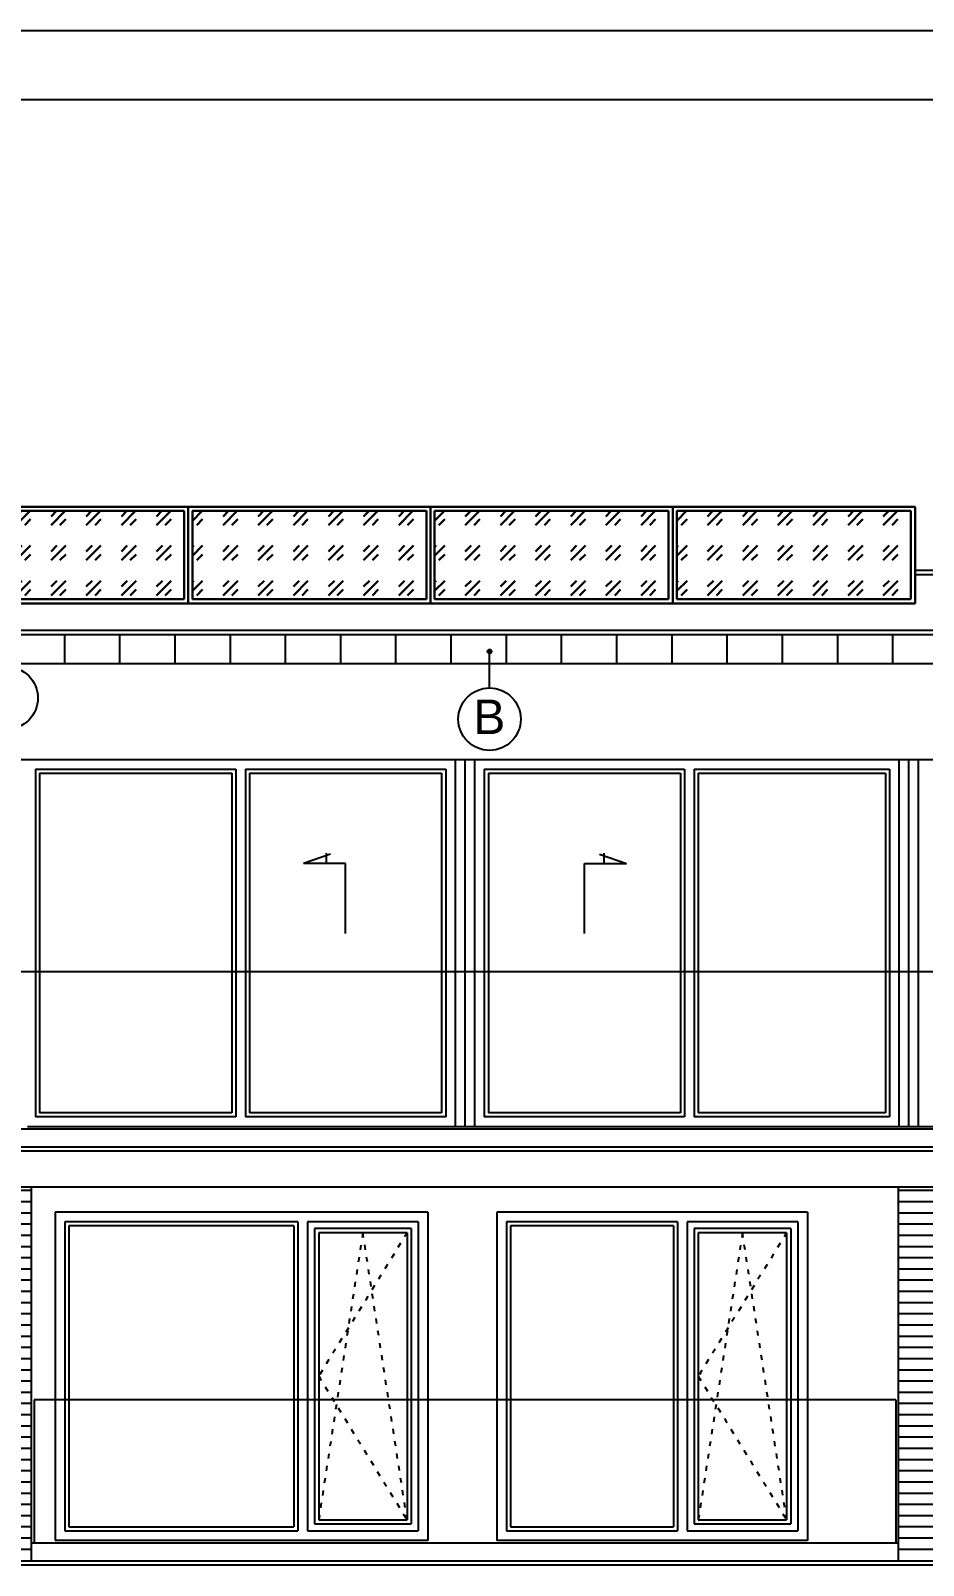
# Model space of a CAD drawing. Extents: x 3792242 to 5145247, y -1546315 to -1031918.
# Drawn here: x 4296081 to 4302548, y -1500186 to -1489065 of the extents above; entities that cross this region are included whole.
import ezdxf

# ---------------------------------------------------------------- set-up
doc = ezdxf.new("R2010")
doc.units = 0
doc.header["$MEASUREMENT"] = 0
doc.linetypes.add('ACAD_ISO03W100', pattern=[30, 12, -18])
for name, color, linetype in [('DVERE', 45, 'CONTINUOUS'), ('OKNÁ', 143, 'CONTINUOUS'), ('TENKÁ', 7, 'CONTINUOUS'), ('ZARIADENIE1', 145, 'CONTINUOUS'), ('ZZ-elektro', 221, 'CONTINUOUS')]:
    doc.layers.add(name, color=color, linetype=linetype)
doc.styles.add('ARIAL', font='arial.ttf')

msp = doc.modelspace()

# ---------------------------------------------------------------- hatches: boundary and pattern name
at = {"layer": 'DVERE'}
h = msp.add_hatch(dxfattribs=at)
h.set_pattern_fill('ANSI31', color=256, scale=650, angle=135)
h.set_pattern_definition([(180, (-725461.286, 35638.13), (-1e-14, -81.25), [])])
h.paths.add_polyline_path([(4295727.714, -1500100.371), (4296087.714, -1500100.371), (4296087.714, -1497445.641), (4295727.714, -1497445.641)])
h = msp.add_hatch(dxfattribs=at)
h.set_pattern_fill('ANSI31', color=256, scale=650, angle=135)
h.set_pattern_definition([(180, (-718821.286, 35638.13), (-1e-14, -81.25), [])])
h.paths.add_polyline_path([(4302367.714, -1500100.371), (4302727.714, -1500100.371), (4302727.714, -1497445.641), (4302367.714, -1497445.641)])
at = {"layer": 'TENKÁ', "ltscale": 0.25}
h = msp.add_hatch(color=256, dxfattribs=at)
h.dxf.hatch_style = 1
h.paths.add_polyline_path([(4299420.386, -1493563.937, 1), (4299390.386, -1493563.937, 1)])
at = {"layer": 'ZZ-elektro', "lineweight": 30, "ltscale": 10}
h = msp.add_hatch(dxfattribs=at)
h.set_pattern_fill('GOST_GLASS', color=253, scale=30)
h.set_pattern_definition([(45, (76413.71, -4245.37), (254.558441, -3e-14), [150, -210]), (45, (76477.35, -4245.37), (254.558441, -3e-14), [60, -300]), (45, (76413.71, -4181.73), (254.558441, -3e-14), [60, -300])])
h.paths.add_polyline_path([(4295497.774, -1492545.641), (4295497.774, -1493185.641), (4297192.774, -1493185.641), (4297192.774, -1492545.641)])
h = msp.add_hatch(dxfattribs=at)
h.set_pattern_fill('GOST_GLASS', color=253, scale=30)
h.set_pattern_definition([(45, (78168.71, -4245.37), (254.558441, -3e-14), [150, -210]), (45, (78232.35, -4245.37), (254.558441, -3e-14), [60, -300]), (45, (78168.71, -4181.73), (254.558441, -3e-14), [60, -300])])
h.paths.add_polyline_path([(4297252.774, -1492545.641), (4297252.774, -1493185.641), (4298947.774, -1493185.641), (4298947.774, -1492545.641)])
h = msp.add_hatch(dxfattribs=at)
h.set_pattern_fill('GOST_GLASS', color=253, scale=30)
h.set_pattern_definition([(45, (79923.71, -4245.37), (254.558441, -3e-14), [150, -210]), (45, (79987.35, -4245.37), (254.558441, -3e-14), [60, -300]), (45, (79923.71, -4181.73), (254.558441, -3e-14), [60, -300])])
h.paths.add_polyline_path([(4299007.774, -1492545.641), (4299007.774, -1493185.641), (4300702.774, -1493185.641), (4300702.774, -1492545.641)])
h = msp.add_hatch(dxfattribs=at)
h.set_pattern_fill('GOST_GLASS', color=253, scale=30)
h.set_pattern_definition([(45, (81678.71, -4245.37), (254.558441, -3e-14), [150, -210]), (45, (81742.35, -4245.37), (254.558441, -3e-14), [60, -300]), (45, (81678.71, -4181.73), (254.558441, -3e-14), [60, -300])])
h.paths.add_polyline_path([(4300762.774, -1492545.641), (4300762.774, -1493185.641), (4302457.774, -1493185.641), (4302457.774, -1492545.641)])

# ---------------------------------------------------------------- linework, layer by layer
at = {"layer": 'DVERE'}
for p, q in [((4296087.714, -1500155.641), (4296087.714, -1497445.641)), ((4302367.714, -1500155.641), (4302367.714, -1497445.641))]:
    msp.add_line(p, q, dxfattribs=at)
at = {"layer": 'OKNÁ'}
for p, q in [((4296145.214, -1494445.641), (4296145.214, -1496905.641)), ((4296145.214, -1494445.641), (4297537.714, -1494445.641)), ((4297537.714, -1494445.641), (4297537.714, -1496905.641)), ((4297667.714, -1494445.641), (4297667.714, -1496905.641)), ((4297667.714, -1494445.641), (4299057.714, -1494445.641)), ((4299057.714, -1494445.641), (4299057.714, -1496905.641)), ((4299397.714, -1494445.641), (4299397.714, -1496905.641)), ((4299397.714, -1494445.641), (4300787.714, -1494445.641)), ((4300787.714, -1494445.641), (4300787.714, -1496905.641)), ((4300917.714, -1494445.641), (4302272.714, -1494445.641)), ((4300917.714, -1494445.641), (4300917.714, -1496905.641)), ((4302272.714, -1494445.641), (4302272.714, -1496905.641)), ((4297537.714, -1496905.641), (4296145.214, -1496905.641)), ((4299057.714, -1496905.641), (4297667.714, -1496905.641)), ((4300787.714, -1496905.641), (4299397.714, -1496905.641)), ((4302272.714, -1496905.641), (4300917.714, -1496905.641)), ((4297987.714, -1497725.641), (4296357.714, -1497725.641)), ((4296357.714, -1497725.641), (4296357.714, -1499905.641)), ((4297987.714, -1497725.641), (4297987.714, -1499905.641)), ((4298807.714, -1497775.641), (4298167.714, -1497775.641)), ((4298167.714, -1497775.641), (4298167.714, -1499855.641)), ((4298807.714, -1497775.641), (4298807.714, -1499855.641)), ((4300737.714, -1497725.641), (4299557.714, -1497725.641)), ((4299557.714, -1497725.641), (4299557.714, -1499905.641)), ((4300737.714, -1497725.641), (4300737.714, -1499905.641)), ((4301557.714, -1497775.641), (4300917.714, -1497775.641)), ((4300917.714, -1497775.641), (4300917.714, -1499855.641)), ((4301557.714, -1497775.641), (4301557.714, -1499855.641)), ((4296357.714, -1499905.641), (4297987.714, -1499905.641)), ((4298167.714, -1499855.641), (4298807.714, -1499855.641)), ((4299557.714, -1499905.641), (4300737.714, -1499905.641)), ((4300917.714, -1499855.641), (4301557.714, -1499855.641))]:
    msp.add_line(p, q, dxfattribs=at)
at = {"layer": 'OKNÁ', "ltscale": 0.25}
for p, q in [((4298254.214, -1495033.47), (4298058.714, -1495100.47)), ((4298221.214, -1495023.97), (4298221.214, -1495100.47)), ((4300201.214, -1495033.47), (4300396.714, -1495100.47)), ((4300234.214, -1495023.97), (4300234.214, -1495100.47)), ((4298362.714, -1495100.47), (4298058.714, -1495100.47)), ((4298362.714, -1495606.47), (4298362.714, -1495100.47)), ((4300092.714, -1495606.47), (4300092.714, -1495100.47)), ((4300092.714, -1495100.47), (4300396.714, -1495100.47))]:
    msp.add_line(p, q, dxfattribs=at)
at = {"layer": 'OKNÁ', "linetype": 'ACAD_ISO03W100', "ltscale": 3}
for p, q in [((4298807.714, -1497775.641), (4298167.714, -1498815.641)), ((4298487.714, -1497775.641), (4298167.714, -1499855.641)), ((4298807.714, -1499855.641), (4298487.714, -1497775.641)), ((4301557.714, -1497775.641), (4300917.714, -1498815.641)), ((4301237.714, -1497775.641), (4300917.714, -1499855.641)), ((4301557.714, -1499855.641), (4301237.714, -1497775.641)), ((4298167.714, -1498815.641), (4298807.714, -1499855.641)), ((4300917.714, -1498815.641), (4301557.714, -1499855.641))]:
    msp.add_line(p, q, dxfattribs=at)
at = {"layer": 'TENKÁ', "color": 7}
for p, q in [((4352207.657, -1489065.189), (4256090.843, -1489065.189)), ((4351707.657, -1489565.189), (4256590.843, -1489565.189))]:
    msp.add_line(p, q, dxfattribs=at)
at = {"layer": 'TENKÁ'}
for p, q in [((4302487.774, -1492975.641), (4303237.946, -1492975.641)), ((4302487.774, -1493005.641), (4303237.971, -1493005.641)), ((4263477.714, -1494345.641), (4308877.714, -1494345.641)), ((4296115.214, -1494415.641), (4296115.214, -1496935.641)), ((4296115.214, -1494415.641), (4297567.714, -1494415.641)), ((4297567.714, -1494415.641), (4297567.714, -1496935.641)), ((4297637.714, -1494415.641), (4297637.714, -1496935.641)), ((4297637.714, -1494415.641), (4299087.714, -1494415.641)), ((4299087.714, -1494415.641), (4299087.714, -1496935.641)), ((4299367.714, -1494415.641), (4299367.714, -1496935.641)), ((4299367.714, -1494415.641), (4300817.714, -1494415.641)), ((4300817.714, -1494415.641), (4300817.714, -1496935.641)), ((4300887.714, -1494415.641), (4302302.714, -1494415.641)), ((4300887.714, -1494415.641), (4300887.714, -1496935.641)), ((4302302.714, -1494415.641), (4302302.714, -1496935.641)), ((4296057.714, -1497005.641), (4308877.714, -1497005.641)), ((4297567.714, -1496935.641), (4296115.214, -1496935.641)), ((4299087.714, -1496935.641), (4297637.714, -1496935.641)), ((4300817.714, -1496935.641), (4299367.714, -1496935.641)), ((4302302.714, -1496935.641), (4300887.714, -1496935.641)), ((4308877.714, -1497155.641), (4260697.714, -1497155.641)), ((4308877.714, -1497185.641), (4260697.714, -1497185.641)), ((4307517.714, -1497445.641), (4283027.714, -1497445.641)), ((4298957.714, -1497625.641), (4296257.714, -1497625.641)), ((4296257.714, -1497625.641), (4296257.714, -1500005.641)), ((4298017.714, -1497695.641), (4296327.714, -1497695.641)), ((4296327.714, -1497695.641), (4296327.714, -1499935.641)), ((4298017.714, -1497695.641), (4298017.714, -1499935.641)), ((4298887.714, -1497695.641), (4298087.714, -1497695.641)), ((4298087.714, -1497695.641), (4298087.714, -1499935.641)), ((4298887.714, -1497695.641), (4298887.714, -1499935.641)), ((4298957.714, -1497625.641), (4298957.714, -1500005.641)), ((4301707.714, -1497625.641), (4299457.714, -1497625.641)), ((4299457.714, -1497625.641), (4299457.714, -1500005.641)), ((4300767.714, -1497695.641), (4299527.714, -1497695.641)), ((4299527.714, -1497695.641), (4299527.714, -1499935.641)), ((4300767.714, -1497695.641), (4300767.714, -1499935.641)), ((4301637.714, -1497695.641), (4300837.714, -1497695.641)), ((4300837.714, -1497695.641), (4300837.714, -1499935.641)), ((4301637.714, -1497695.641), (4301637.714, -1499935.641)), ((4301707.714, -1497625.641), (4301707.714, -1500005.641)), ((4298837.714, -1497745.641), (4298137.714, -1497745.641)), ((4298137.714, -1497745.641), (4298137.714, -1499885.641)), ((4298837.714, -1497745.641), (4298837.714, -1499885.641)), ((4301587.714, -1497745.641), (4300887.714, -1497745.641)), ((4300887.714, -1497745.641), (4300887.714, -1499885.641)), ((4301587.714, -1497745.641), (4301587.714, -1499885.641)), ((4298137.714, -1499885.641), (4298837.714, -1499885.641)), ((4300887.714, -1499885.641), (4301587.714, -1499885.641)), ((4298957.714, -1500005.641), (4296257.714, -1500005.641)), ((4296327.714, -1499935.641), (4298017.714, -1499935.641)), ((4298087.714, -1499935.641), (4298887.714, -1499935.641)), ((4301707.714, -1500005.641), (4299457.714, -1500005.641)), ((4299527.714, -1499935.641), (4300767.714, -1499935.641)), ((4300837.714, -1499935.641), (4301637.714, -1499935.641)), ((4307517.714, -1500155.641), (4283027.714, -1500155.641)), ((4307517.714, -1500185.641), (4283027.714, -1500185.641))]:
    msp.add_line(p, q, dxfattribs=at)
at = {"layer": 'TENKÁ', "color": 8}
for p, q in [((4262327.714, -1493441.477), (4308877.714, -1493441.477)), ((4308877.714, -1493411.477), (4262338.633, -1493411.477)), ((4296327.714, -1493649.641), (4296327.714, -1493441.477)), ((4296727.714, -1493649.641), (4296727.714, -1493441.477)), ((4297127.714, -1493649.641), (4297127.714, -1493441.477)), ((4297527.714, -1493649.641), (4297527.714, -1493441.477)), ((4297927.714, -1493649.641), (4297927.714, -1493441.477)), ((4298327.714, -1493649.641), (4298327.714, -1493441.477)), ((4298727.714, -1493649.641), (4298727.714, -1493441.477)), ((4299127.714, -1493649.641), (4299127.714, -1493441.477)), ((4299527.714, -1493649.641), (4299527.714, -1493441.477)), ((4299927.714, -1493649.641), (4299927.714, -1493441.477)), ((4300327.714, -1493649.641), (4300327.714, -1493441.477)), ((4300727.714, -1493649.641), (4300727.714, -1493441.477)), ((4301127.714, -1493649.641), (4301127.714, -1493441.477)), ((4301527.714, -1493649.641), (4301527.714, -1493441.477)), ((4301927.714, -1493649.641), (4301927.714, -1493441.477)), ((4302327.714, -1493649.641), (4302327.714, -1493441.477)), ((4262327.714, -1493649.641), (4308877.714, -1493649.641)), ((4308877.714, -1497025.641), (4260797.714, -1497025.641)), ((4302367.714, -1500025.641), (4296087.714, -1500025.641))]:
    msp.add_line(p, q, dxfattribs=at)
at = {"layer": 'TENKÁ', "ltscale": 0.25}
msp.add_line((4299405.386, -1493827.996), (4299405.386, -1493563.937), dxfattribs=at)
at = {"layer": 'TENKÁ', "color": 9}
for p, q in [((4299157.714, -1497005.641), (4299157.714, -1494345.641)), ((4299227.714, -1497005.641), (4299227.714, -1494345.641)), ((4299297.714, -1497005.641), (4299297.714, -1494345.641)), ((4302372.714, -1497005.641), (4302372.714, -1494345.641)), ((4302442.714, -1497005.641), (4302442.714, -1494345.641)), ((4302512.714, -1497005.641), (4302512.714, -1494345.641))]:
    msp.add_line(p, q, dxfattribs=at)
at = {"layer": 'TENKÁ', "ltscale": 0.25}
for centre, radius in [((4299405.386, -1493563.937), 15), ((4295907.714, -1493900.41), 226.172), ((4299405.386, -1494054.168), 226.172)]:
    msp.add_circle(centre, radius, dxfattribs=at)
at = {"layer": 'ZARIADENIE1'}
for p, q in [((4308857.714, -1495885.641), (4289152.714, -1495885.641)), ((4302347.714, -1498985.641), (4296107.714, -1498985.641)), ((4296107.714, -1498985.641), (4296107.714, -1500025.641)), ((4302347.714, -1498985.641), (4302347.714, -1500025.641))]:
    msp.add_line(p, q, dxfattribs=at)
at = {"layer": 'ZZ-elektro', "color": 253, "lineweight": 30, "ltscale": 10}
for p, q in [((4302487.774, -1492515.641), (4290202.774, -1492515.641)), ((4295497.774, -1492545.641), (4297192.774, -1492545.641)), ((4297192.774, -1493185.641), (4297192.774, -1492545.641)), ((4297222.774, -1493215.641), (4297222.774, -1492515.641)), ((4297252.774, -1492545.641), (4298947.774, -1492545.641)), ((4297252.774, -1493185.641), (4297252.774, -1492545.641)), ((4298947.774, -1493185.641), (4298947.774, -1492545.641)), ((4298977.774, -1493215.641), (4298977.774, -1492515.641)), ((4299007.774, -1492545.641), (4300702.774, -1492545.641)), ((4299007.774, -1493185.641), (4299007.774, -1492545.641)), ((4300702.774, -1493185.641), (4300702.774, -1492545.641)), ((4300732.774, -1493215.641), (4300732.774, -1492515.641)), ((4300732.774, -1493215.641), (4300732.774, -1492515.641)), ((4300732.774, -1493215.641), (4300732.774, -1492515.641)), ((4300762.774, -1492545.641), (4302457.774, -1492545.641)), ((4300762.774, -1493185.641), (4300762.774, -1492545.641)), ((4302457.774, -1493185.641), (4302457.774, -1492545.641)), ((4302487.774, -1493215.641), (4302487.774, -1492515.641)), ((4302487.774, -1493215.641), (4290202.774, -1493215.641)), ((4295497.774, -1493185.641), (4297192.774, -1493185.641)), ((4297252.774, -1493185.641), (4298947.774, -1493185.641)), ((4299007.774, -1493185.641), (4300702.774, -1493185.641)), ((4300762.774, -1493185.641), (4302457.774, -1493185.641))]:
    msp.add_line(p, q, dxfattribs=at)

# ---------------------------------------------------------------- texts
at = {"layer": 'TENKÁ', "lineweight": 40, "ltscale": 0.25, "style": 'ARIAL'}
msp.add_text('B', height=250, dxfattribs=at).set_placement((4299287.199, -1494162.059))

doc.saveas('drawing.dxf')
